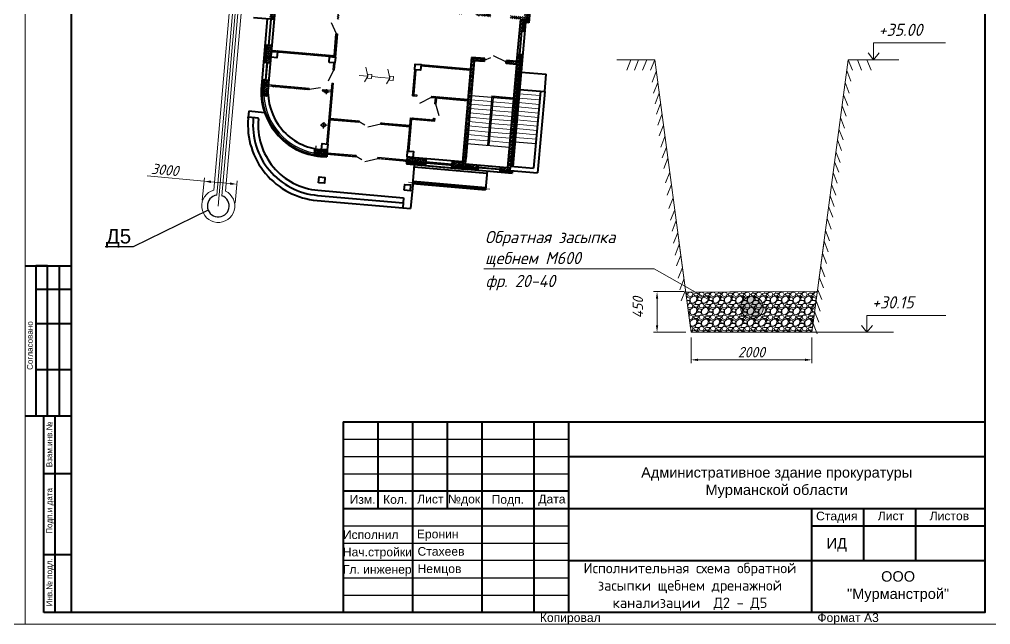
# Model space of a CAD drawing. Header units: millimetres. Extents: x 1064 to 180712, y 574 to 40185.
# Drawn here: x 84897 to 112897, y 574 to 18030 of the extents above; entities that cross this region are included whole.
import ezdxf
from ezdxf import colors
from ezdxf.entities.mleader import LeaderData, LeaderLine
from ezdxf.math import Vec2, Vec3

# ---------------------------------------------------------------- set-up
doc = ezdxf.new("R2010")
doc.units = ezdxf.units.MM
doc.linetypes.add('2-Columns and grid$0$084_(М5) Неукрепленный откос', pattern=[0])
doc.layers.add('.', color=7, linetype='Continuous', lineweight=0, true_color=0xffffff)
for name, color, linetype, lineweight in [('00-рамка', 7, 'Continuous', 40), ('01 - здание', 1, 'Continuous', 40), ('01-Контур', 1, 'Continuous', 25), ('19-дренаж', 6, 'Continuous', 40), ('Канализация К1', 14, 'Continuous', 40), ('РАЗМЕРЫ', 23, 'Continuous', 13), ('Размеры КР', 23, 'Continuous', 13)]:
    doc.layers.add(name, color=color, linetype=linetype, lineweight=lineweight)
doc.styles.add('2_0-Ариел', font='arial.ttf', dxfattribs={"height": 2})
doc.styles.add('2_5-Ариел', font='arial.ttf', dxfattribs={"height": 2.5})
doc.styles.add('3_0-Ариел', font='arial.ttf', dxfattribs={"height": 3})
doc.styles.add('Ариель-2_5', font='arial.ttf')
doc.styles.add('ГОСТ', font='GOST Common Italic.ttf', dxfattribs={"height": 300})
doc.styles.add('ГП-ариель', font='arial.ttf')
doc.linetypes.add('Земля1', pattern='A,24,[3,ltsnew.shx,S=6,R=0,X=-6,Y=-6],3,[3,ltsnew.shx,S=6,R=0,X=-6,Y=-6],3,[3,ltsnew.shx,S=6,R=0,X=-6,Y=-6],0', length=30)
doc.linetypes.add('Земля2', pattern='A,24,[4,ltsnew.shx,S=6,R=0,X=-6,Y=0],3,[4,ltsnew.shx,S=6,R=0,X=-6,Y=0],3,[4,ltsnew.shx,S=6,R=0,X=-6,Y=0],0', length=30)
doc.dimstyles.new('М 50', dxfattribs={"dimscale": 0, "dimtxt": 300, "dimasz": 200, "dimexe": 100, "dimexo": 150, "dimgap": 70, "dimtad": 1, "dimdec": 0, "dimlfac": 0.5, "dimdsep": 46, "dimtxsty": 'ГОСТ', "dimcen": 100, "dimdle": 150, "dimclrd": 256, "dimclre": 256, "dimclrt": 256, "dimazin": 3, "dimtfac": 1, "dimtdec": 0, "dimtmove": 1, "dimatfit": 3, "dimfxl": 100, "dimtolj": 1, "dimlwd": -1, "dimlwe": -1, "dimarcsym": 0})
pattern_1 = [(45, (1411.03127, -1534.55234), (-0.067351921, 0.067351921), []), (135, (1411.03127, -1534.55234), (-0.067351921, -0.067351921), [])]
pattern_2 = [(45, (1452.38544, -901.835), (-0.067351921, 0.067351921), []), (135, (1452.38544, -901.835), (-0.067351921, -0.067351921), [])]
pattern_3 = [(45, (1411.03127, -1534.55234), (-0.134703842, 0.134703842), []), (45, (1411.16598, -1534.55234), (-0.134703842, 0.134703842), [0.238125, -0.047625, 0, -0.047625])]

# ---------------------------------------------------------------- blocks, each defined once
blk = doc.blocks.new('Прокуратура_v1')
at = {"layer": '01 - здание', "lineweight": -2, "ltscale": 100}
h = blk.add_hatch(dxfattribs=at)
h.set_pattern_fill('ANSI35', color=256, scale=0.03)
h.set_pattern_definition(pattern_3)
h.paths.add_polyline_path([(-17.53, -46.09), (-17.23, -46.09), (-17.23, -44.89), (-17.53, -44.89)])
h.paths.add_polyline_path([(-17.23, -41.89), (-17.53, -41.89), (-17.53, -43.09), (-17.23, -43.09)])
h.paths.add_polyline_path([(-17.23, -39.27), (-17.01, -39.27), (-17.01, -38.97), (-17.53, -38.97), (-17.53, -40.09), (-17.23, -40.09)])
h.paths.add_polyline_path([(-17.01, -38.97), (-17.01, -39.27), (-13.23, -39.27), (-13.23, -38.09), (-13.53, -38.09), (-13.53, -38.97)])
h.paths.add_polyline_path([(-13.53, -37.09), (-13.23, -37.09), (-13.23, -35.89), (-13.53, -35.89)])
h.paths.add_polyline_path([(-13.23, -33.49), (-13.53, -33.49), (-13.53, -34.09), (-13.23, -34.09)])
h.paths.add_polyline_path([(-13.23, -32.89), (-13.53, -32.89), (-13.53, -33.49), (-13.23, -33.49)])
h = blk.add_hatch(dxfattribs=at)
h.set_pattern_fill('ANSI35', color=256, scale=0.03)
h.set_pattern_definition(pattern_3)
h.paths.add_polyline_path([(-7.11, -39.69), (-7.31, -39.69), (-7.31, -39.49), (-7.51, -39.49), (-7.51, -39.89), (-7.11, -39.89)])
h.paths.add_polyline_path([(-7.31, -33.69), (-7.31, -33.49), (-7.51, -33.49), (-7.51, -36.159), (-7.51, -39.49), (-7.31, -39.49), (-7.31, -39.29)])
h.paths.add_polyline_path([(-3.721, -39.69), (-4.71, -39.69), (-7.11, -39.69), (-7.11, -39.89), (-4.71, -39.89), (-4.71, -41.6), (-4.395, -41.6), (-4.395, -41.4), (-4.51, -41.4), (-4.51, -39.89), (-3.65, -39.89)])
h.paths.add_polyline_path([(-2.81, -39.89), (-2.519, -39.89), (-2.591, -39.69), (-3.721, -39.69), (-3.65, -39.89), (-3.01, -39.89), (-3.01, -41.4), (-3.465, -41.4), (-3.465, -41.6), (-2.435, -41.6), (-2.435, -41.4), (-2.81, -41.4)])
h.paths.add_polyline_path([(0.04, -39.69), (-0.19, -39.69), (-0.71, -39.69), (-0.71, -39.89), (-0.16, -39.89), (-0.16, -41.4), (-0.71, -41.4), (-0.71, -41.6), (-0.39, -41.6), (-0.39, -42.4), (-0.19, -42.4), (-0.19, -41.6), (0.04, -41.6)])
h.paths.add_polyline_path([(-0.71, -41.4), (-1.085, -41.4), (-1.085, -41.6), (-0.71, -41.6)])
h.paths.add_polyline_path([(-3.323, -40.948), (-2.838, -40.948), (-2.838, -40.648), (-3.323, -40.648)], flags=25)
h = blk.add_hatch(dxfattribs=at)
h.set_pattern_fill('ANSI37', color=256, scale=0.03)
h.set_pattern_definition(pattern_1)
h.paths.add_polyline_path([(-12.81, -39.69), (-12.91, -39.69), (-12.91, -42.69), (-12.81, -42.69)])
h.paths.add_polyline_path([(-12.81, -43.69), (-12.91, -43.69), (-12.91, -45.19), (-13.01, -45.19), (-13.01, -45.29), (-12.81, -45.29)])
h.paths.add_polyline_path([(-13.01, -45.19), (-17.01, -45.19), (-17.01, -45.29), (-16.81, -45.29), (-13.21, -45.29), (-13.01, -45.29)])
h.paths.add_polyline_path([(-14.41, -47.59), (-17.01, -47.59), (-17.01, -47.69), (-14.41, -47.69)])
h.paths.add_polyline_path([(-13.23, -47.599), (-13.51, -47.59), (-13.51, -47.69), (-13.339, -47.69, -0.362074)])
h.paths.add_polyline_path([(-12.81, -47.09), (-12.91, -47.09), (-12.91, -47.69), (-12.81, -47.69)])
h.paths.add_polyline_path([(-3.49, -45.29), (-6.91, -45.29), (-6.91, -45.39), (-3.49, -45.39)])
h.paths.add_polyline_path([(-7.21, -45.69), (-7.31, -45.69), (-7.31, -47.49), (-7.11, -47.49), (-7.11, -47.39), (-7.21, -47.39)])
h.paths.add_polyline_path([(-3.49, -47.39), (-6.01, -47.39), (-6.01, -47.49), (-3.49, -47.49)])
h = blk.add_hatch(dxfattribs=at)
h.set_pattern_fill('ANSI37', color=256, scale=0.03)
h.set_pattern_definition(pattern_2)
h.paths.add_polyline_path([(0.21, -39.5), (-0.19, -39.5), (-0.19, -39.57), (0.21, -39.57)])
h.paths.add_polyline_path([(0.21, -39.57), (-0.19, -39.57), (-0.19, -39.69), (0.21, -39.69)])
h.paths.add_polyline_path([(0.21, -39.69), (0.04, -39.69), (0.04, -41.6), (-0.19, -41.6), (-0.19, -42.4), (-0.02, -42.4), (-0.02, -41.79), (0.21, -41.79), (0.21, -39.919, -0.38016), (0.177, -39.882, -0.38016), (0.21, -39.845)])
h.paths.add_polyline_path([(-0.02, -44), (-0.19, -44), (-0.19, -45.49), (-0.02, -45.49)])
h.paths.add_polyline_path([(-0.02, -45.49), (-0.19, -45.49), (-0.19, -51.49), (-0.02, -51.49)])
h.paths.add_polyline_path([(-0.02, -51.49), (-0.19, -51.49), (-0.19, -51.71), (-0.02, -51.71)])
h = blk.add_hatch(dxfattribs=at)
h.set_pattern_fill('ANSI35', color=256, scale=0.03)
h.set_pattern_definition(pattern_3)
h.paths.add_polyline_path([(-2.59, -44.51), (-3.49, -44.51), (-3.49, -45.49), (-3.29, -45.49), (-3.29, -44.71), (-2.59, -44.71)])
h.paths.add_polyline_path([(-0.71, -44.51), (-1.09, -44.51), (-1.09, -44.71), (-0.71, -44.71)])
h.paths.add_polyline_path([(-0.19, -44), (-0.39, -44), (-0.39, -44.51), (-0.71, -44.51), (-0.71, -44.71), (-0.39, -44.71), (-0.39, -45.49), (-0.19, -45.49)])
h.paths.add_polyline_path([(-0.19, -45.49), (-0.39, -45.49), (-0.39, -51.49), (-0.19, -51.49)])
h.paths.add_polyline_path([(-3.29, -45.49), (-3.49, -45.49), (-3.49, -51.49), (-3.29, -51.49), (-3.29, -49.09)])
h.paths.add_polyline_path([(-2.39, -51.81), (-3.29, -51.81), (-3.29, -51.49), (-3.49, -51.49), (-3.49, -52.01), (-3.29, -52.01), (-2.39, -52.01)])
h.paths.add_polyline_path([(-0.71, -51.81), (-0.89, -51.81), (-0.89, -52.01), (-0.71, -52.01)])
h.paths.add_polyline_path([(-0.19, -51.49), (-0.39, -51.49), (-0.39, -51.81), (-0.71, -51.81), (-0.71, -52.01), (-0.19, -52.01)])
h = blk.add_hatch(dxfattribs=at)
h.set_pattern_fill('ANSI37', color=256, scale=0.03)
h.set_pattern_definition(pattern_2)
h.paths.add_polyline_path([(-17.53, -44.89), (-17.7, -44.89), (-17.7, -46.09), (-17.53, -46.09)])
h = blk.add_hatch(dxfattribs=at)
h.set_pattern_fill('ANSI37', color=256, scale=0.03)
h.set_pattern_definition(pattern_2)
h.paths.add_polyline_path([(-17.53, -47.29), (-17.7, -47.29), (-17.7, -47.71, 0.032542), (-17.662, -48.29), (-17.51, -48.29), (-17.51, -48.124, -0.024309), (-17.53, -47.707)])
h = blk.add_hatch(dxfattribs=at)
h.set_pattern_fill('ANSI35', color=256, scale=0.03)
h.set_pattern_definition(pattern_3)
h.paths.add_polyline_path([(-17.23, -47.71), (-17.23, -47.71), (-17.23, -47.29), (-17.53, -47.29), (-17.53, -47.713, 0.033655), (-17.491, -48.29), (-17.21, -48.29), (-17.21, -48.109, -0.025016)])
h = blk.add_hatch(dxfattribs=at)
h.set_pattern_fill('ANSI35', color=256, scale=0.04)
h.set_pattern_definition([(45, (1411.03127, -1534.55234), (-0.179605122, 0.179605122), []), (45, (1411.21088, -1534.55234), (-0.179605122, 0.179605122), [0.3175, -0.0635, 0, -0.0635])])
h.paths.add_polyline_path([(-1.79, -47.11), (-0.71, -47.11), (-0.71, -47.01), (-1.89, -47.01), (-1.89, -48.953), (-1.79, -48.91)])
h.paths.add_polyline_path([(-0.39, -47.01), (-0.71, -47.01), (-0.71, -47.11), (-0.39, -47.11)])
h.paths.add_polyline_path([(-1.79, -48.91), (-1.89, -48.953), (-1.89, -50.41), (-1.79, -50.41)])
h = blk.add_hatch(dxfattribs=at)
h.set_pattern_fill('ANSI37', color=256, scale=0.03)
h.set_pattern_definition(pattern_1)
h.paths.add_polyline_path([(-5.73, -47.89), (-5.63, -47.89), (-5.63, -47.49), (-5.73, -47.49)])
h.paths.add_polyline_path([(-7.11, -48.99), (-7.11, -49.09), (-5.63, -49.09), (-5.63, -48.89), (-5.73, -48.89), (-5.73, -48.99)])
h.paths.add_polyline_path([(-7.21, -49.09), (-7.11, -49.09), (-7.11, -48.99), (-7.31, -48.99), (-7.31, -51.29), (-7.21, -51.29)])
h = blk.add_hatch(dxfattribs=at)
h.set_pattern_fill('ANSI37', color=256, scale=0.03)
h.set_pattern_definition(pattern_2)
h.paths.add_polyline_path([(-17.51, -48.29), (-17.662, -48.29, 0.005649), (-17.648, -48.39), (-17.51, -48.39)])
h.paths.add_polyline_path([(-17.21, -48.29), (-17.51, -48.29), (-17.51, -48.39), (-17.21, -48.39)])
h = blk.add_hatch(dxfattribs=at)
h.set_pattern_fill('ANSI37', color=256, scale=0.03)
h.set_pattern_definition(pattern_2)
edge = h.paths.add_edge_path()
edge.add_arc((-13.23, -47.71), 4, 263.12632, 264.55257, ccw=False)
edge.add_line((-13.709, -51.681), (-13.709, -52.154))
edge.add_arc((-13.23, -47.71), 4.47, 263.85202, 269.95791)
edge.add_line((-13.233, -52.18), (-13.01, -52.18))
edge.add_line((-13.01, -52.18), (-13.01, -52.01))
edge.add_line((-13.01, -52.01), (-13.21, -52.01))
edge.add_line((-13.21, -52.01), (-13.21, -52.006))
edge.add_line((-13.21, -52.006), (-13.61, -52.006))
edge.add_line((-13.61, -52.006), (-13.61, -51.692))
h.paths.add_polyline_path([(-12.81, -52.01), (-13.01, -52.01), (-13.01, -52.18), (-12.81, -52.18)])
h = blk.add_hatch(dxfattribs=at)
h.set_pattern_fill('ANSI35', color=256, scale=0.7)
h.set_pattern_definition([(45, (-5.48447, -0.0529), (-0.1237437, 0.1237437), []), (45, (-5.36073, -0.0529), (-0.1237437, 0.1237437), [0.21875, -0.04375, 0, -0.04375])])
h.paths.add_polyline_path([(-12.81, -51.71), (-13.21, -51.71), (-13.61, -51.692), (-13.61, -51.993), (-13.21, -52.01), (-12.81, -52.01)])
h = blk.add_hatch(dxfattribs=at)
h.set_pattern_fill('ANSI35', color=256, scale=0.03)
h.set_pattern_definition(pattern_3)
h.paths.add_polyline_path([(-4.21, -51.71), (-4.21, -52.01), (-3.49, -52.01), (-3.49, -51.71)])
h.paths.add_polyline_path([(-6.01, -52.01), (-6.01, -51.71), (-7.11, -51.71), (-7.11, -52.01)])
h.paths.add_polyline_path([(-7.31, -52.01), (-7.11, -52.01), (-7.11, -51.71), (-7.31, -51.71)])
h = blk.add_hatch(dxfattribs=at)
h.set_pattern_fill('ANSI37', color=256, scale=0.03)
h.set_pattern_definition(pattern_2)
h.paths.add_polyline_path([(-0.02, -52.01), (-0.19, -52.01), (-0.71, -52.01), (-0.71, -52.18), (-0.02, -52.18)])
h.paths.add_polyline_path([(-0.71, -52.01), (-0.89, -52.01), (-0.89, -52.18), (-0.71, -52.18)])
h.paths.add_polyline_path([(-2.39, -52.01), (-3.29, -52.01), (-4.21, -52.01), (-4.21, -52.18), (-2.39, -52.18)])
h.paths.add_polyline_path([(-6.01, -52.01), (-7.11, -52.01), (-7.11, -52.18), (-6.01, -52.18)])
h.paths.add_polyline_path([(-7.11, -52.01), (-7.31, -52.01), (-7.31, -52.18), (-7.11, -52.18)])
at = {"layer": '01 - здание', "ltscale": 100}
for p, q in [((-17.23, -39.27), (-17.23, -47.71)), ((0.21, -39.5), (0.21, -41.79)), ((-0.39, -41.6), (-0.39, -44.51)), ((-0.02, -41.79), (-0.02, -51.71)), ((0.21, -41.79), (-0.02, -41.79)), ((0.21, -41.79), (-0.02, -41.79)), ((-0.39, -42.4), (-0.02, -42.4)), ((-17.23, -43.09), (-18.64, -43.09)), ((-17.7, -43.09), (-17.7, -47.71)), ((-0.39, -44), (-0.02, -44)), ((-0.39, -44), (-0.02, -44)), ((-3.49, -44.51), (-3.49, -52.01)), ((-2.59, -44.51), (-3.49, -44.51)), ((-2.59, -44.71), (-2.59, -44.51)), ((-0.39, -44.51), (-1.09, -44.51)), ((-1.09, -44.71), (-1.09, -44.51)), ((-17.23, -44.89), (-17.7, -44.89)), ((-17.23, -44.89), (-17.7, -44.89)), ((-3.29, -44.71), (-3.29, -51.49)), ((-2.59, -44.71), (-3.29, -44.71)), ((-0.39, -44.71), (-1.09, -44.71)), ((-0.39, -44.71), (-0.39, -51.81)), ((-0.02, -45.21), (1.706, -45.21)), ((1.71, -46.41), (1.71, -45.21)), ((-17.23, -46.09), (-17.7, -46.09)), ((-0.02, -46.41), (1.41, -46.41)), ((1.41, -46.409), (1.71, -46.409)), ((1.41, -46.41), (1.41, -51.71)), ((1.71, -46.409), (1.71, -52.01)), ((-17.23, -47.29), (-17.7, -47.29)), ((-17.23, -47.29), (-17.7, -47.29)), ((-3.29, -49.09), (-3.29, -51.81)), ((-18.41, -49.52), (-18.41, -49.92)), ((-17.339, -49.52), (-18.41, -49.52)), ((-17.71, -49.92), (-18.41, -49.92)), ((-18.41, -49.99), (-18.41, -49.92)), ((-18.06, -49.99), (-18.06, -49.92)), ((-17.71, -49.99), (-17.71, -49.92)), ((-13.21, -51.69), (-13.09, -51.69)), ((-13.21, -51.71), (-12.81, -51.71)), ((-12.81, -51.69), (-12.81, -52.18)), ((-7.31, -51.69), (-7.31, -52.18)), ((-3.49, -51.71), (-7.31, -51.71)), ((-6.01, -51.71), (-6.01, -52.18)), ((-4.21, -51.71), (-4.21, -52.18)), ((-3.29, -51.81), (-0.39, -51.81)), ((-2.39, -51.81), (-2.39, -52.18)), ((-0.89, -51.81), (-0.89, -52.18)), ((-0.19, -51.71), (1.41, -51.71)), ((-13.233, -52.18), (-12.81, -52.18)), ((-7.31, -52.18), (-3.27, -52.18)), ((-6.76, -53.57), (-6.76, -52.18)), ((-6.76, -52.18), (-0.51, -52.18)), ((-6.76, -52.33), (-1.76, -52.33)), ((-3.1, -52.18), (-0.02, -52.18)), ((-1.76, -52.18), (-1.76, -53.48)), ((-0.19, -52.01), (1.71, -52.01)), ((-0.02, -52.01), (-0.02, -52.18)), ((-6.76, -53.33), (-1.76, -53.33)), ((-6.76, -53.48), (-1.76, -53.48)), ((-6.76, -53.57), (-6.76, -55.21)), ((-13.21, -54.51), (-7.31, -54.51)), ((-7.31, -54.51), (-7.31, -55.21)), ((-13.21, -54.86), (-7.31, -54.86)), ((-13.21, -55.21), (-7.31, -55.21)), ((-7.31, -55.21), (-6.76, -55.21))]:
    blk.add_line(p, q, dxfattribs=at)
at = {"layer": '01 - здание', "lineweight": -2, "ltscale": 100}
for p, q in [((0.04, -39.69), (0.04, -41.6)), ((0.04, -41.6), (-0.19, -41.6)), ((-0.19, -41.6), (-0.19, -42.4)), ((0.04, -41.6), (-0.19, -41.6)), ((-0.19, -41.6), (-0.19, -42.4)), ((-0.02, -42.4), (-0.02, -41.79)), ((-0.02, -42.4), (-0.02, -41.79)), ((-0.39, -42.4), (-0.02, -42.4)), ((-0.26, -42.4), (-0.26, -44)), ((-0.26, -42.4), (-0.26, -44)), ((-0.207, -42.4), (-0.207, -44)), ((-0.207, -42.4), (-0.207, -44)), ((-17.478, -43.09), (-17.478, -44.89)), ((-17.426, -43.09), (-17.426, -44.89)), ((-12.87, -43.69), (-13.272, -42.979)), ((-12.91, -45.19), (-12.91, -43.69)), ((-12.91, -43.69), (-12.81, -43.69)), ((-12.81, -45.29), (-12.81, -43.69)), ((-12.81, -43.69), (-12.81, -45.29)), ((-0.19, -44), (-0.19, -52.01)), ((-2.59, -44.61), (-2.183, -44.4)), ((-1.09, -44.61), (-2.017, -44.267)), ((-17.53, -46.09), (-17.53, -44.89)), ((-17.23, -45.19), (-12.91, -45.19)), ((-17.23, -45.29), (-13.21, -45.29)), ((-6.91, -45.29), (-3.49, -45.29)), ((-12.91, -45.69), (-12.91, -46.19)), ((-12.81, -45.69), (-12.81, -46.19)), ((-7.31, -47.49), (-7.31, -45.69)), ((-7.21, -47.39), (-7.21, -45.69)), ((-6.91, -45.39), (-3.49, -45.39)), ((-17.478, -46.09), (-17.478, -47.29)), ((-17.426, -46.09), (-17.426, -47.29)), ((-12.87, -46.19), (-13.158, -46.985)), ((-12.91, -46.19), (-12.81, -46.19)), ((-17.53, -47.713), (-17.53, -47.29)), ((-12.91, -47.09), (-12.91, -51.29)), ((-12.91, -47.09), (-12.81, -47.09)), ((-12.81, -47.09), (-12.81, -51.29)), ((-3.29, -47.11), (-1.89, -47.11)), ((-1.89, -47.01), (-1.89, -50.41)), ((-1.89, -47.01), (-0.39, -47.01)), ((-1.79, -47.11), (-1.79, -50.41)), ((-1.79, -47.11), (-0.39, -47.11)), ((-0.39, -47.11), (-1.79, -47.11)), ((-14.41, -47.59), (-17.23, -47.59)), ((-14.41, -47.69), (-17.23, -47.69)), ((-14.41, -47.64), (-13.65, -47.454)), ((-14.41, -47.59), (-14.41, -47.69)), ((-13.51, -47.59), (-13.51, -47.69)), ((-13.51, -47.59), (-12.91, -47.59)), ((-13.51, -47.69), (-12.91, -47.69)), ((-13.41, -47.71), (-13.05, -47.71)), ((-13.23, -47.55), (-13.23, -47.896)), ((-12.91, -47.69), (-12.81, -47.69)), ((-12.91, -47.76), (-12.81, -47.76)), ((-12.85, -47.76), (-12.85, -49.484)), ((-7.31, -47.49), (-7.01, -47.49)), ((-7.21, -47.39), (-7.01, -47.39)), ((-7.21, -47.39), (-7.01, -47.39)), ((-7.01, -47.39), (-7.01, -47.49)), ((-6.01, -47.49), (-6.772, -47.964)), ((-6.01, -47.39), (-3.49, -47.39)), ((-6.01, -47.39), (-3.49, -47.39)), ((-6.01, -47.39), (-6.01, -47.49)), ((-6.01, -47.49), (-3.49, -47.49)), ((-5.73, -47.89), (-5.73, -47.49)), ((-5.73, -47.89), (-5.63, -47.89)), ((-5.69, -47.89), (-5.383, -48.679)), ((-5.63, -47.89), (-5.63, -47.49)), ((-17.172, -48.39), (-17.648, -48.39)), ((-17.188, -48.29), (-17.491, -48.29)), ((-7.31, -51.69), (-7.31, -48.99)), ((-7.31, -48.99), (-5.73, -48.99)), ((-7.31, -51.29), (-7.31, -49.06)), ((-7.21, -51.29), (-7.21, -49.09)), ((-7.21, -49.09), (-5.63, -49.09)), ((-5.73, -48.99), (-5.73, -48.89)), ((-5.73, -48.89), (-5.63, -48.89)), ((-5.63, -49.09), (-5.63, -48.89)), ((-17.06, -49.665), (-17.149, -49.711)), ((-13.21, -49.824), (-13.21, -50.259)), ((-12.91, -49.484), (-12.81, -49.484)), ((-12.91, -49.634), (-12.81, -49.634)), ((-12.85, -49.634), (-12.85, -51.04)), ((-12.81, -49.51), (-10.81, -49.51)), ((-12.81, -49.61), (-10.81, -49.61)), ((-12.71, -49.56), (-10.91, -49.56)), ((-10.91, -49.51), (-10.91, -49.61)), ((-10.81, -49.51), (-10.81, -49.61)), ((-10.81, -49.56), (-10.403, -49.742)), ((-9.31, -49.61), (-10.174, -49.893)), ((-9.31, -49.51), (-7.31, -49.51)), ((-9.31, -49.51), (-9.31, -49.61)), ((-9.31, -49.61), (-7.31, -49.61)), ((-9.21, -49.56), (-7.41, -49.56)), ((-13.45, -50.01), (-12.97, -50.01)), ((-13.296, -50.01), (-13.127, -50.01)), ((-3.29, -50.41), (-0.39, -50.41)), ((-0.02, -50.01), (1.41, -50.01)), ((-16.198, -50.821), (-16.269, -50.892)), ((-16.198, -50.821), (-16.266, -50.895)), ((-12.91, -51.04), (-12.81, -51.04)), ((-15.004, -51.627), (-15.045, -51.718)), ((-13.709, -51.681), (-13.709, -52.154)), ((-13.61, -51.49), (-13.61, -51.993)), ((-10.81, -51.91), (-12.81, -51.91)), ((-12.71, -51.96), (-10.91, -51.96)), ((-10.81, -51.91), (-10.81, -52.01)), ((-10.81, -51.96), (-10.403, -52.142)), ((-9.31, -51.91), (-9.31, -52.01)), ((-7.31, -51.91), (-9.31, -51.91)), ((-9.21, -51.96), (-7.41, -51.96)), ((-6.01, -51.906), (-4.21, -51.906)), ((-6.01, -51.958), (-4.21, -51.958)), ((-2.39, -51.96), (-0.89, -51.96)), ((-13.21, -52.01), (-12.81, -52.01)), ((-10.81, -52.01), (-12.81, -52.01)), ((-9.31, -52.01), (-10.174, -52.293)), ((-7.31, -52.01), (-9.31, -52.01)), ((-7.31, -52.01), (-3.29, -52.01)), ((-3.29, -52.01), (-0.19, -52.01)), ((-2.39, -52.01), (-0.89, -52.01))]:
    blk.add_line(p, q, dxfattribs=at)
at = {"layer": '01 - здание', "linetype": 'Continuous', "lineweight": 15, "ltscale": 100}
for p, q in [((-10.48, -46.407), (-10.671, -45.802)), ((-8.972, -46.407), (-9.163, -45.802)), ((-10.48, -46.407), (-11.08, -46.407)), ((-10.48, -46.407), (-10.671, -46.812)), ((-9.572, -46.407), (-10.172, -46.407)), ((-8.972, -46.407), (-9.572, -46.407)), ((-8.972, -46.407), (-9.163, -46.812))]:
    blk.add_line(p, q, dxfattribs=at)
at = {"layer": '01 - здание', "lineweight": 15, "ltscale": 100}
for p, q in [((-0.02, -46.71), (1.41, -46.71)), ((-0.02, -47.01), (1.41, -47.01)), ((-0.02, -47.31), (1.41, -47.31)), ((-1.89, -47.41), (-3.29, -47.41)), ((-1.89, -47.71), (-3.29, -47.71)), ((-0.39, -47.41), (-1.79, -47.41)), ((-0.39, -47.71), (-1.79, -47.71)), ((-0.02, -47.61), (1.41, -47.61)), ((-0.02, -47.91), (1.41, -47.91)), ((-1.89, -48.01), (-3.29, -48.01)), ((-1.89, -48.31), (-3.29, -48.31)), ((-1.89, -48.61), (-3.29, -48.61)), ((-0.39, -48.01), (-1.79, -48.01)), ((-0.39, -48.31), (-1.79, -48.31)), ((-0.39, -48.61), (-1.79, -48.61)), ((-0.02, -48.21), (1.41, -48.21)), ((-0.02, -48.51), (1.41, -48.51)), ((-1.89, -48.91), (-3.29, -48.91)), ((-1.89, -49.21), (-3.29, -49.21)), ((-0.39, -48.91), (-1.79, -48.91)), ((-0.39, -49.21), (-1.79, -49.21)), ((-0.02, -48.81), (1.41, -48.81)), ((-0.02, -49.11), (1.41, -49.11)), ((-1.89, -49.51), (-3.29, -49.51)), ((-1.89, -49.81), (-3.29, -49.81)), ((-0.39, -49.51), (-1.79, -49.51)), ((-0.39, -49.81), (-1.79, -49.81)), ((-0.02, -49.41), (1.41, -49.41)), ((-0.02, -49.71), (1.41, -49.71)), ((-1.89, -50.11), (-3.29, -50.11)), ((-0.39, -50.11), (-1.79, -50.11)), ((-7.06, -53.405), (-1.46, -53.405))]:
    blk.add_line(p, q, dxfattribs=at)
at = {"layer": '01 - здание', "ltscale": 100}
for points in [[(-17.21, -45.69), (-17.21, -45.29), (-16.81, -45.29), (-16.81, -45.69), (-17.21, -45.69)], [(-13.21, -45.69), (-13.21, -45.29), (-12.81, -45.29), (-12.81, -45.69), (-13.21, -45.69)], [(-7.31, -45.69), (-7.31, -45.29), (-6.91, -45.29), (-6.91, -45.69), (-7.31, -45.69)], [(-13.21, -51.69), (-13.21, -51.29), (-12.81, -51.29), (-12.81, -51.69), (-13.21, -51.69)], [(-7.31, -51.69), (-7.31, -51.29), (-6.91, -51.29), (-6.91, -51.69), (-7.31, -51.69)], [(-13.21, -53.99), (-13.21, -53.59), (-12.81, -53.59), (-12.81, -53.99), (-13.21, -53.99)], [(-7.31, -53.99), (-7.31, -53.59), (-6.91, -53.59), (-6.91, -53.99), (-7.31, -53.99)]]:
    blk.add_lwpolyline(points, dxfattribs=at)
at = {"layer": '01 - здание', "linetype": 'Continuous', "lineweight": 15, "ltscale": 100}
for points in [[(-10.48, -46.547), (-10.48, -46.267), (-10.22, -46.267), (-10.22, -46.547)], [(-8.972, -46.547), (-8.972, -46.267), (-8.712, -46.267), (-8.712, -46.547)]]:
    blk.add_lwpolyline(points, close=True, dxfattribs=at)
at = {"layer": '01 - здание', "lineweight": -2, "ltscale": 100}
for points in [[(-12.71, -49.61), (-12.81, -49.61), (-12.81, -49.51), (-12.71, -49.51)], [(-10.81, -49.61), (-10.91, -49.61), (-10.91, -49.51), (-10.81, -49.51)], [(-9.21, -49.61), (-9.31, -49.61), (-9.31, -49.51), (-9.21, -49.51)], [(-7.31, -49.61), (-7.41, -49.61), (-7.41, -49.51), (-7.31, -49.51)], [(-12.71, -52.01), (-12.81, -52.01), (-12.81, -51.91), (-12.71, -51.91)], [(-10.81, -52.01), (-10.91, -52.01), (-10.91, -51.91), (-10.81, -51.91)], [(-9.21, -52.01), (-9.31, -52.01), (-9.31, -51.91), (-9.21, -51.91)], [(-9.21, -52.01), (-9.31, -52.01), (-9.31, -51.91), (-9.21, -51.91)], [(-7.31, -52.01), (-7.41, -52.01), (-7.41, -51.91), (-7.31, -51.91)]]:
    blk.add_lwpolyline(points, close=True, dxfattribs=at)
for centre, radius in [((-13.23, -47.71), 0.111), ((-13.21, -50.01), 0.13)]:
    blk.add_circle(centre, radius, dxfattribs=at)
at = {"layer": '01 - здание', "ltscale": 100}
for centre, radius, start, end in [((-13.23, -47.71), 4.47, 180, 270.04199), ((-13.23, -47.71), 4, 180, 270.28646), ((-13.21, -50.01), 5.2, 179.77963, 270), ((-13.21, -50.01), 4.85, 179.75471, 270), ((-13.21, -50.01), 4.5, 179.74535, 270)]:
    blk.add_arc(centre, radius, start, end, dxfattribs=at)
at = {"layer": '01 - здание', "lineweight": -2, "ltscale": 100}
for radius, start, end in [(4.3, 180, 187.75188), (4.4, 188.89044, 226.31188), (4.3, 189.09892, 226.34278), (4.4, 226.37367, 263.75381), (4.3, 226.34278, 263.60795), (4.3, 264.93367, 270.26649)]:
    blk.add_arc((-13.23, -47.71), radius, start, end, dxfattribs=at)
blk = doc.blocks.new('_None')
blk = doc.blocks.new('*D103')
at = {"layer": 'Defpoints', "color": 0, "transparency": 16777216}
for p in [(90220, 13364), (90154, 12666), (91103, 12577)]:
    blk.add_point(p, dxfattribs=at)
at = {"layer": 'Размеры КР', "transparency": 16777216}
for p, q in [((90220, 13364), (88577, 13518)), ((90168, 12815), (90229, 13464)), ((90969, 13294), (90419, 13346)), ((91117, 12727), (91178, 13375))]:
    blk.add_line(p, q, dxfattribs=at)
for points in [[(90422, 13379), (90416, 13312), (90220, 13364)], [(90972, 13327), (90966, 13261), (91168, 13275)]]:
    blk.add_solid(points, dxfattribs=at)
at = {"layer": 'Размеры КР', "lineweight": 13, "transparency": 16777216, "insert": (89093, 13691), "char_height": 300, "attachment_point": 5, "rotation": 354.6478, "style": 'ГОСТ'}
blk.add_mtext('\\A1;3000', dxfattribs=at)
blk = doc.blocks.new('*D163')
at = {"layer": 'Defpoints', "color": 0, "transparency": 16777216}
for p in [(103281, 10178), (104204, 10178), (104261, 9006)]:
    blk.add_point(p, dxfattribs=at)
at = {"layer": 'Размеры КР', "transparency": 16777216}
for p, q in [((104054, 10178), (103181, 10178)), ((103281, 9206), (103281, 9978)), ((104111, 9006), (103181, 9006))]:
    blk.add_line(p, q, dxfattribs=at)
for points in [[(103248, 9978), (103315, 9978), (103281, 10178)], [(103248, 9206), (103315, 9206), (103281, 9006)]]:
    blk.add_solid(points, dxfattribs=at)
at = {"layer": 'Размеры КР', "lineweight": 13, "transparency": 16777216, "insert": (102726, 9718), "char_height": 300, "attachment_point": 5, "rotation": 90, "style": 'ГОСТ'}
blk.add_mtext('\\A1;450', dxfattribs=at)
blk = doc.blocks.new('*D164')
at = {"layer": 'Defpoints', "color": 0, "transparency": 16777216}
for p in [(104261, 9006), (107746, 9006), (107746, 8211)]:
    blk.add_point(p, dxfattribs=at)
at = {"layer": 'Размеры КР', "transparency": 16777216}
for p, q in [((104261, 8856), (104261, 8111)), ((107746, 8856), (107746, 8111)), ((104461, 8211), (107546, 8211))]:
    blk.add_line(p, q, dxfattribs=at)
for points in [[(104461, 8244), (104461, 8177), (104261, 8211)], [(107546, 8244), (107546, 8177), (107746, 8211)]]:
    blk.add_solid(points, dxfattribs=at)
at = {"layer": 'Размеры КР', "lineweight": 13, "transparency": 16777216, "insert": (106003, 8431), "char_height": 300, "attachment_point": 5, "style": 'ГОСТ'}
blk.add_mtext('\\A1;2000', dxfattribs=at)

msp = doc.modelspace()

# ---------------------------------------------------------------- hatches: boundary and pattern name
at = {"layer": '.', "linetype": 'Continuous', "lineweight": 15}
h = msp.add_hatch(dxfattribs=at)
h.set_pattern_fill('GRAVEL', color=0, scale=13)
h.set_pattern_definition([(228.0127875, (-196670.13, -669783.346), (-2641.6000002, -2971.7999998), [44.42379, -4397.96287]), (184.969741, (-196699.849, -669816.366), (3962.39999843, 330.2000188), [76.23261, -7547.02636]), (132.510447, (-196775.795, -669822.97), (3302.0000014, -3632.19999873), [53.7526, -5321.51396]), (267.273689, (-196904.573, -669905.52), (330.2000007, 6603.99999997), [69.42059, -6872.63687]), (292.8336542, (-196907.875, -669974.862), (-1651.00000014, 3962.39999994), [68.07238, -6739.175]), (357.273689, (-196881.46, -670037.6), (-6603.99999997, 330.2000007), [69.42059, -6872.63687]), (37.6942405, (-196812.117, -670040.902), (-4292.59999981, -3302.00000025), [91.80518, -9088.70499]), (72.2553284, (-196739.473, -669984.768), (2311.40000062, 7264.3999998), [86.67354, -8580.68336]), (121.4295656, (-196713.057, -669902.218), (-2641.60000037, 4292.59999977), [69.65569, -6895.92094]), (175.2363583, (-196749.38, -669842.782), (3632.1999999, -330.2000006), [79.52273, -3896.6118]), (222.3974378, (-196828.627, -669836.178), (-3962.39999987, -3632.20000014), [102.84013, -10181.18043]), (138.814075, (-196577.675, -669908.822), (-2311.3999999, 1981.2000002), [35.10059, -3474.97356]), (171.4692344, (-196604.091, -669885.708), (4292.6000001, -660.39999925), [66.77866, -6611.10307]), (225, (-196670.13, -669875.8), (-5e-14, -330.2), [46.69721, -420.2761]), (203.1985905, (-196693.245, -669836.178), (1651, 660.4), [25.14737, -2489.58091]), (291.8014095, (-196716.36, -669846.084), (-330.2, 990.6), [35.56353, -1742.61789]), (30.9637565, (-196703.15, -669879.104), (990.6, 660.4), [57.76156, -1867.61876]), (161.565051, (-196653.62, -669849.39), (660.4, -330.2), [41.76733, -1002.41676]), (16.3895403, (-196907.875, -669846.084), (3302, 990.6), [58.51144, -5792.64747]), (70.346176, (-196851.741, -669829.574), (-1320.8000001, -3632.19999996), [49.08786, -4859.68804]), (293.1985905, (-196653.62, -669783.346), (-660.4, 1651), [50.29441, -2464.43387]), (343.6104597, (-196633.81, -669829.574), (-3302.00000007, 990.59999977), [58.51144, -5792.64747]), (339.443955, (-196907.875, -670050.808), (-1651, 660.4), [56.42458, -2764.80546]), (294.7751406, (-196855.043, -670070.62), (-1651.000002, 3632.1999991), [47.27738, -4680.46714]), (66.8014095, (-196650.32, -670113.546), (660.4, 1651), [50.29441, -2464.43387]), (17.3540246, (-196630.507, -670067.318), (-4292.5999999, -1320.8000003), [55.35176, -5479.80888]), (69.443955, (-196812.117, -670113.546), (-660.4, -1651), [28.21229, -2793.01775]), (101.309932, (-196670.13, -670113.546), (-330.2, 1320.8), [16.8369, -1666.85935]), (165.963757, (-196673.43, -670097.036), (990.6, -330.2), [68.07238, -1293.3771]), (186.009006, (-196739.473, -670080.526), (3302, 330.20000017), [63.08471, -6245.37743]), (303.690068, (-196703.15, -669908.82), (-330.2, 660.4), [47.6221, -1142.93093]), (353.1572266, (-196676.735, -669948.446), (5613.40000003, -660.3999997), [83.14238, -8231.08118]), (60.945396, (-196594.185, -669958.352), (-1320.8, -2311.4), [33.99607, -3365.621]), (90, (-196577.68, -669928.63), (-330.2, 330.2), [19.812, -310.388]), (120.256437, (-196746.077, -670070.62), (1320.79999984, -2311.4000001), [45.8727, -4541.4123]), (48.0127875, (-196769.19, -670030.996), (2641.6000002, 2971.7999998), [88.84757, -4353.53909]), (0, (-196709.76, -669964.96), (330.2, 330.2), [85.852, -244.348]), (325.3048465, (-196623.903, -669964.956), (3302.00000125, -2311.3999982), [52.20924, -5168.71117]), (254.054604, (-196580.977, -669994.674), (-330.2, -1320.8), [48.07778, -2355.8145]), (207.6459754, (-196594.185, -670040.902), (-6273.80000023, -3301.99999956), [78.27886, -7749.62037]), (175.4260787, (-196663.527, -670077.224), (-4292.6, 330.2), [82.81383, -8198.56004])])
h.paths.add_polyline_path([(107899.9, 10163.3), (104106.7, 10164.9), (104261.3, 9005.9), (107743.9, 9005.9)])
h = msp.add_hatch(color=0, dxfattribs=at)
h.dxf.hatch_style = 1
h.paths.add_polyline_path([(105694.7, 9720.5, 0.4052823), (106009.7, 9395.6), (106029.6, 9395.6, 0.4052823), (106344.7, 9720.5, 1)])
h = msp.add_hatch(color=0, dxfattribs=at)
h.dxf.hatch_style = 1
h.paths.add_polyline_path([(105694.7, 9720.5, 0.4052823), (106009.7, 9395.6), (106029.6, 9395.6, 0.4052823), (106344.7, 9720.5, 1)])

# ---------------------------------------------------------------- linework, layer by layer
at = {"color": 250, "linetype": 'Continuous', "lineweight": 5, "ltscale": 10}
for p, q in [((109524.4, 16867.5), (109524.4, 17351.6)), ((111598.9, 17351.6), (109524.4, 17351.6)), ((109524.4, 16867.5), (109524.4, 17351.6)), ((109365.2, 17061.9), (109524.4, 16867.5)), ((109683.6, 17061.9), (109524.4, 16867.5)), ((109334.3, 9005.9), (109334.3, 9490)), ((111603.8, 9490), (109334.3, 9490)), ((109334.3, 9005.9), (109334.3, 9490)), ((104261.3, 9005.9), (110099.4, 9005.9)), ((109175.1, 9200.3), (109334.3, 9005.9)), ((109493.5, 9200.3), (109334.3, 9005.9))]:
    msp.add_line(p, q, dxfattribs=at)
at = {"color": 250, "linetype": 'Земля2', "lineweight": 5, "ltscale": 0.2}
msp.add_line((103910.3, 11638.4), (104261.3, 9005.9), dxfattribs=at)
at = {"color": 250, "linetype": 'Земля1', "lineweight": 5, "ltscale": 0.2}
for p, q in [((107745.6, 9005.9), (108096.6, 11638.4)), ((104261.3, 9005.9), (106236.3, 9005.9))]:
    msp.add_line(p, q, dxfattribs=at)
at = {"layer": '00-рамка', "lineweight": 40}
for p, q in [((85064.1, 10918), (86397.4, 10918)), ((85373.9, 10918), (85373.9, 6584.6)), ((85707.2, 10918), (85373.9, 10918)), ((85707.2, 6584.6), (85707.2, 10918)), ((86040.6, 10918), (86040.6, 6584.6)), ((85373.9, 10251.3), (86397.4, 10251.3)), ((86397.4, 9251.3), (85373.9, 9251.3)), ((86397.4, 7918), (85373.9, 7918)), ((85597.4, 6584.6), (85064.1, 6584.6)), ((86397.4, 6584.6), (85597.4, 6584.6)), ((85597.4, 918), (85597.4, 6584.6)), ((85930.8, 918), (85930.8, 6584.6)), ((94230.8, 6418), (94230.8, 918)), ((94230.8, 6418), (112730.8, 6418)), ((95230.8, 6418), (95230.8, 3918)), ((96230.8, 6418), (96230.8, 918)), ((97230.8, 6418), (97230.8, 3918)), ((98230.8, 6418), (98230.8, 918)), ((99730.8, 6418), (99730.8, 918)), ((100730.8, 6418), (100730.8, 918)), ((100730.8, 5418), (112730.8, 5418)), ((86397.4, 4918), (85597.4, 4918)), ((100730.8, 4418), (94230.8, 4418)), ((94230.8, 3918), (100730.8, 3918)), ((100730.8, 3918), (112730.8, 3918)), ((107730.8, 3918), (107730.8, 918)), ((109230.8, 3918), (109230.8, 2418)), ((110730.8, 3918), (110730.8, 2418)), ((107730.8, 3418), (112730.8, 3418)), ((86397.4, 2584.6), (85597.4, 2584.6)), ((100730.8, 2418), (112730.8, 2418)), ((86397.4, 918), (85597.4, 918))]:
    msp.add_line(p, q, dxfattribs=at)
at = {"layer": '00-рамка', "lineweight": 25}
for p, q in [((94230.8, 5918), (100730.8, 5918)), ((94230.8, 5418), (100730.8, 5418)), ((94230.8, 4918), (100730.8, 4918)), ((94230.8, 3418), (100730.8, 3418)), ((94230.8, 2918), (100730.8, 2918)), ((94230.8, 2918), (98230.8, 2918)), ((100730.8, 2418), (94230.8, 2418)), ((94230.8, 1918), (100730.8, 1918)), ((94230.8, 1418), (100730.8, 1418))]:
    msp.add_line(p, q, dxfattribs=at)
at = {"layer": '00-рамка', "lineweight": 15}
for points in [[(57064.1, 40184.6), (85064.1, 40184.6), (85064.1, 584.6), (57064.1, 584.6)], [(85064.1, 40184.6), (113064.1, 40184.6), (113064.1, 584.6), (85064.1, 584.6)]]:
    msp.add_lwpolyline(points, close=True, dxfattribs=at)
at = {"layer": '00-рамка', "lineweight": 40}
msp.add_lwpolyline([(86397.4, 39851.3), (112730.8, 39851.3), (112730.8, 918), (86397.4, 918)], close=True, dxfattribs=at)
at = {"layer": '19-дренаж', "color": 0, "lineweight": -2, "ltscale": 0.8}
msp.add_arc((90631.1, 12647.8), 315, 98.04486, 70.33379, dxfattribs=at)
at = {"layer": 'Канализация К1', "color": 0, "linetype": 'Continuous', "lineweight": 15}
msp.add_line((103213.1, 16867.5), (102122, 16867.5), dxfattribs=at)
msp.add_circle((106019.7, 9720.5), 325, dxfattribs=at)
at = {"layer": 'Канализация К1', "color": 18, "linetype": 'Continuous', "lineweight": 15, "true_color": 0x000000}
msp.add_circle((106019.7, 9720.5), 325, dxfattribs=at)
at = {"layer": 'РАЗМЕРЫ', "lineweight": 13}
msp.add_lwpolyline([(98285.6, 10836.2), (103198, 10836.2), (104970.3, 9830.9)], dxfattribs=at)
at = {"layer": 'Размеры КР', "color": 0, "lineweight": 13, "ltscale": 100}
for p, q in [((90631.1, 12647.8), (92391.8, 32835.6)), ((90587, 12959.7), (92294.4, 32536)), ((90737.1, 12944.5), (92444.9, 32525.1))]:
    msp.add_line(p, q, dxfattribs=at)
at = {"layer": 'Размеры КР', "color": 0, "linetype": '2-Columns and grid$0$084_(М5) Неукрепленный откос', "lineweight": 13, "ltscale": 100}
for p, q in [((90500.6, 13106.6), (92185.2, 32421.2)), ((92523.6, 32391.7), (90839, 13077.1))]:
    msp.add_line(p, q, dxfattribs=at)
at = {"layer": 'Размеры КР', "color": 250, "lineweight": 13}
for p, q in [((102525.6, 16867.5), (102407, 16561.5)), ((102750.2, 16867.5), (102631.6, 16561.5)), ((102983.5, 16867.5), (102865, 16561.5)), ((103213.1, 16867.5), (103094.5, 16561.5)), ((107762.9, 9135.9), (108793.8, 16867.5)), ((108912.4, 16561.5), (108793.8, 16867.5)), ((109180.3, 16561.5), (109061.7, 16867.5)), ((109452, 16561.5), (109333.4, 16867.5)), ((103258.7, 16525.3), (103140.1, 16219.3)), ((108870.7, 16249.3), (108752.1, 16555.2)), ((103300.3, 16213.1), (103181.7, 15907.1)), ((108825.1, 15907.1), (108706.5, 16213.1)), ((103341.9, 15901.5), (103223.3, 15595.5)), ((108777.1, 15547.4), (108658.6, 15853.4)), ((103381.8, 15602.2), (103263.2, 15296.2)), ((108735.5, 15235.2), (108616.9, 15541.2)), ((103423.4, 15290), (103304.8, 14984)), ((108689.9, 14893), (108571.3, 15199)), ((103464.9, 14978.4), (103346.4, 14672.4)), ((108645.5, 14560.3), (108527, 14866.3)), ((103508.1, 14655.1), (103389.5, 14349.1)), ((103549.7, 14342.8), (103431.1, 14036.8)), ((108603.9, 14248.1), (108485.3, 14554.1)), ((103591.2, 14031.3), (103472.6, 13725.3)), ((108558.3, 13906), (108439.7, 14212)), ((108520.1, 13619.5), (108401.5, 13925.4)), ((103645.6, 13623.2), (103527.1, 13317.2)), ((108478.5, 13307.2), (108359.9, 13613.2)), ((103693.5, 13264.3), (103574.9, 12958.3)), ((108432.8, 12965.1), (108314.2, 13271.1)), ((103744.3, 12883.2), (103625.7, 12577.2)), ((108389.2, 12637.8), (108270.6, 12943.8)), ((108347.6, 12325.6), (108229, 12631.6)), ((103789.9, 12541), (103671.3, 12235)), ((103831.6, 12228.8), (103713, 11922.8)), ((108302, 11983.5), (108183.4, 12289.5)), ((103877.8, 11881.9), (103759.2, 11575.9)), ((108256, 11639.2), (108137.5, 11945.2)), ((103923.4, 11539.8), (103804.8, 11233.8)), ((108214.4, 11327), (108095.8, 11633)), ((103965.1, 11227.5), (103846.5, 10921.6)), ((108168.8, 10984.8), (108050.2, 11290.8)), ((104011.9, 10876.3), (103893.3, 10570.4)), ((108117.6, 10600.5), (107999, 10906.5)), ((104057.5, 10534.2), (103938.9, 10228.2)), ((108075.9, 10288.3), (107957.3, 10594.3)), ((104099.1, 10222), (103980.5, 9916)), ((104106.7, 10164.9), (107903.5, 10190.6)), ((108030.3, 9946.2), (107911.7, 10252.1)), ((107985.5, 9610), (107866.9, 9916)), ((107943.9, 9297.8), (107825.3, 9603.8)), ((107898.2, 8955.7), (107779.7, 9261.6))]:
    msp.add_line(p, q, dxfattribs=at)
at = {"layer": 'Размеры КР', "color": 250, "linetype": 'Земля2', "lineweight": 13, "ltscale": 0.1}
msp.add_line((104243.9, 9136), (103213.1, 16867.5), dxfattribs=at)
at = {"layer": 'Размеры КР', "color": 1, "lineweight": 13}
msp.add_line((103213.1, 16867.5), (103213.1, 16867.5), dxfattribs=at)
at = {"layer": 'Размеры КР', "color": 250, "linetype": 'Земля1', "lineweight": 13, "ltscale": 100}
msp.add_line((110255.1, 16867.5), (108793.8, 16867.5), dxfattribs=at)
at = {"layer": 'Размеры КР', "color": 0, "linetype": '2-Columns and grid$0$084_(М5) Неукрепленный откос', "lineweight": 13, "ltscale": 100}
msp.add_lwpolyline([(90839, 13077.1, -5.4333155), (90500.6, 13106.6)], format="xyb", dxfattribs=at)

# ---------------------------------------------------------------- block references
at = {"layer": '01-Контур', "xscale": 419.9999999999841, "yscale": 419.9999999999841, "zscale": 419.9999999999841, "rotation": 355.0154292557599}
msp.add_blockref('Прокуратура_v1', (101020.8, 35426.8), dxfattribs=at)

# ---------------------------------------------------------------- texts
at = {"layer": '00-рамка', "style": 'Ариель-2_5'}
for s, height, p in [('Согласовано', 166.667, (85282.7, 7919.8)), ('Взам.инв.№', 166.67, (85842.1, 5114.2)), ('Подп.и дата', 166.667, (85842.1, 3192.9)), ('Инв.№ подл.', 166.667, (85842.1, 1095.8))]:
    msp.add_text(s, height=height, rotation=90, dxfattribs=at).set_placement(p)
at = {"layer": '00-рамка', "style": '2_5-Ариел'}
for s, height, p in [('Изм.', 250, (94416.8, 4057.2)), ('Кол.', 250, (95382.3, 4057.1)), ('Лист', 250, (96366, 4068.4)), ('№док', 250, (97255.4, 4068.4)), ('Подп.', 250, (98511.6, 4058)), ('Дата', 250, (99857.4, 4068.4)), ('Стадия', 250, (107866.9, 3580.2)), ('Лист', 250, (109646.1, 3584.5)), ('Листов', 250, (111141.2, 3584.5)), ('Исполнил', 250, (94222.6, 3041.7)), ('Еронин', 250, (96355.8, 3060)), ('Нач.стройки', 250, (94222.1, 2541.7)), ('Стахеев', 250, (96375.1, 2560)), ('ИД', 300, (108170.2, 2767)), ('Гл. инженер', 250, (94222.1, 2041.7)), ('Немцов', 250, (96375.1, 2060)), ('Копировал', 250, (99902.9, 649)), ('Формат А3', 250, (107902.9, 649))]:
    msp.add_text(s, height=height, dxfattribs=at).set_placement(p)
at = {"layer": '00-рамка', "char_height": 300, "attachment_point": 5}
for s, insert, width, style in [('Административное здание прокуратуры\\PМурманской области', (106730.8, 4668), 12000, '3_0-Ариел'), ('\\pxqc;{\\fISOCPEUR|b0|i0|c204|p34;\\C7;Исполнительная схема обратной засыпки щебнем дренажной канализации  Д\\fISOCPEUR|b0|i0|c0|p34;2\\fISOCPEUR|b0|i0|c204|p34; - Д5}', (104230.8, 1662.6), 7000, 'ГП-ариель'), ('ООО\\P"Мурманстрой"', (110230.8, 1668), 5000, 'ГП-ариель')]:
    msp.add_mtext(s, dxfattribs=dict(at, insert=insert, width=width, style=style))
at = {"layer": 'РАЗМЕРЫ', "lineweight": 13, "style": 'ГОСТ'}
for s, p in [('+35.00', (109667.4, 17554)), ('Обратная засыпка', (98321.5, 11576)), ('щебнем М600 ', (98321.5, 10971.8)), ('+30.15', (109477.3, 9692.4))]:
    msp.add_text(s, height=351, dxfattribs=at).set_placement(p)
at = {"layer": 'РАЗМЕРЫ', "lineweight": 13, "insert": (98340, 10660.6), "char_height": 351, "width": 2930.85, "attachment_point": 1, "style": 'ГОСТ'}
msp.add_mtext('фр. 20-40', dxfattribs=at)

# ---------------------------------------------------------------- dimensions: what is measured, and where the dimension line sits
at = {"layer": 'Размеры КР', "color": 250, "lineweight": 13}
dim = msp.add_linear_dim(base=(90219.9, 13364.3), p1=(91102.8, 12577.2), p2=(90154.4, 12666.1), angle=174.64784, text='3000', dimstyle='М 50', override={"dimscale": 1, "dimtmove": 0}, dxfattribs=at)
dim.commit()
dim.dimension.update_dxf_attribs({"geometry": '*D103', "text_midpoint": (89072, 13471.9), "dimtype": 161})
at = {"layer": 'Размеры КР', "color": 1, "lineweight": 13}
dim = msp.add_linear_dim(base=(103281.2, 10177.7), p1=(104261.3, 9005.9), p2=(104204, 10177.7), angle=90, text='450', dimstyle='М 50', override={"dimscale": 1, "dimtad": 3, "dimtmove": 2}, dxfattribs=at)
dim.commit()
dim.dimension.update_dxf_attribs({"geometry": '*D163', "text_midpoint": (102725.9, 9717.9), "dimtype": 160, "text_rotation": 90})
dim = msp.add_linear_dim(base=(107745.6, 8210.6), p1=(104261.3, 9005.9), p2=(107745.6, 9005.9), text='2000', dimstyle='М 50', override={"dimscale": 1}, dxfattribs=at)
dim.commit()
dim.dimension.update_dxf_attribs({"geometry": '*D164', "text_midpoint": (106003.4, 8430.6)})

# ---------------------------------------------------------------- leaders
at = {"layer": '19-дренаж', "lineweight": 30}
ml = msp.add_multileader_mtext('Standard', dxfattribs=at)
ml.set_content('Д5', color=256, style='2_0-Ариел')
ml.set_leader_properties()
ml.set_arrow_properties(name='NONE')
ml.build(insert=Vec2(0, 0))
ml.multileader.update_dxf_attribs({"text_left_attachment_type": 6, "text_right_attachment_type": 6, "dogleg_length": 0.36, "arrow_head_size": 37.8})
ctx = ml.context
ctx.base_point, ctx.char_height, ctx.arrow_head_size, ctx.landing_gap_size, ctx.plane_origin = Vec3(87386.7, 11467.7), 420, 37.8, 18.9, Vec3(85523.4, 18380.8)
ctx.left_attachment, ctx.right_attachment, ctx.text_align_type = 6, 6, 1
notes = []
notes.append((ctx, [(0, (1, 1, 0), (88175.1, 11467.7), (-1, 0), 50.4, [(0, [(90340.3, 12526.7)], 0, [])])]))
ctx.mtext.insert, ctx.mtext.alignment, ctx.mtext.flow_direction = Vec3(87755.7, 11985.7), 2, 5
for ctx, leaders in notes:
    for number, flags, end, landing, length, lines in leaders:
        leader = LeaderData()
        leader.index, (leader.has_last_leader_line, leader.has_dogleg_vector, leader.attachment_direction) = number, flags
        leader.last_leader_point, leader.dogleg_vector, leader.dogleg_length = Vec3(end), Vec3(landing), length
        for number, points, colour, breaks in lines:
            line = LeaderLine()
            line.index, line.vertices, line.color, line.breaks = number, Vec3.list(points), colors.encode_raw_color(colour), breaks
            leader.lines.append(line)
        ctx.leaders.append(leader)

doc.saveas('drawing.dxf')
